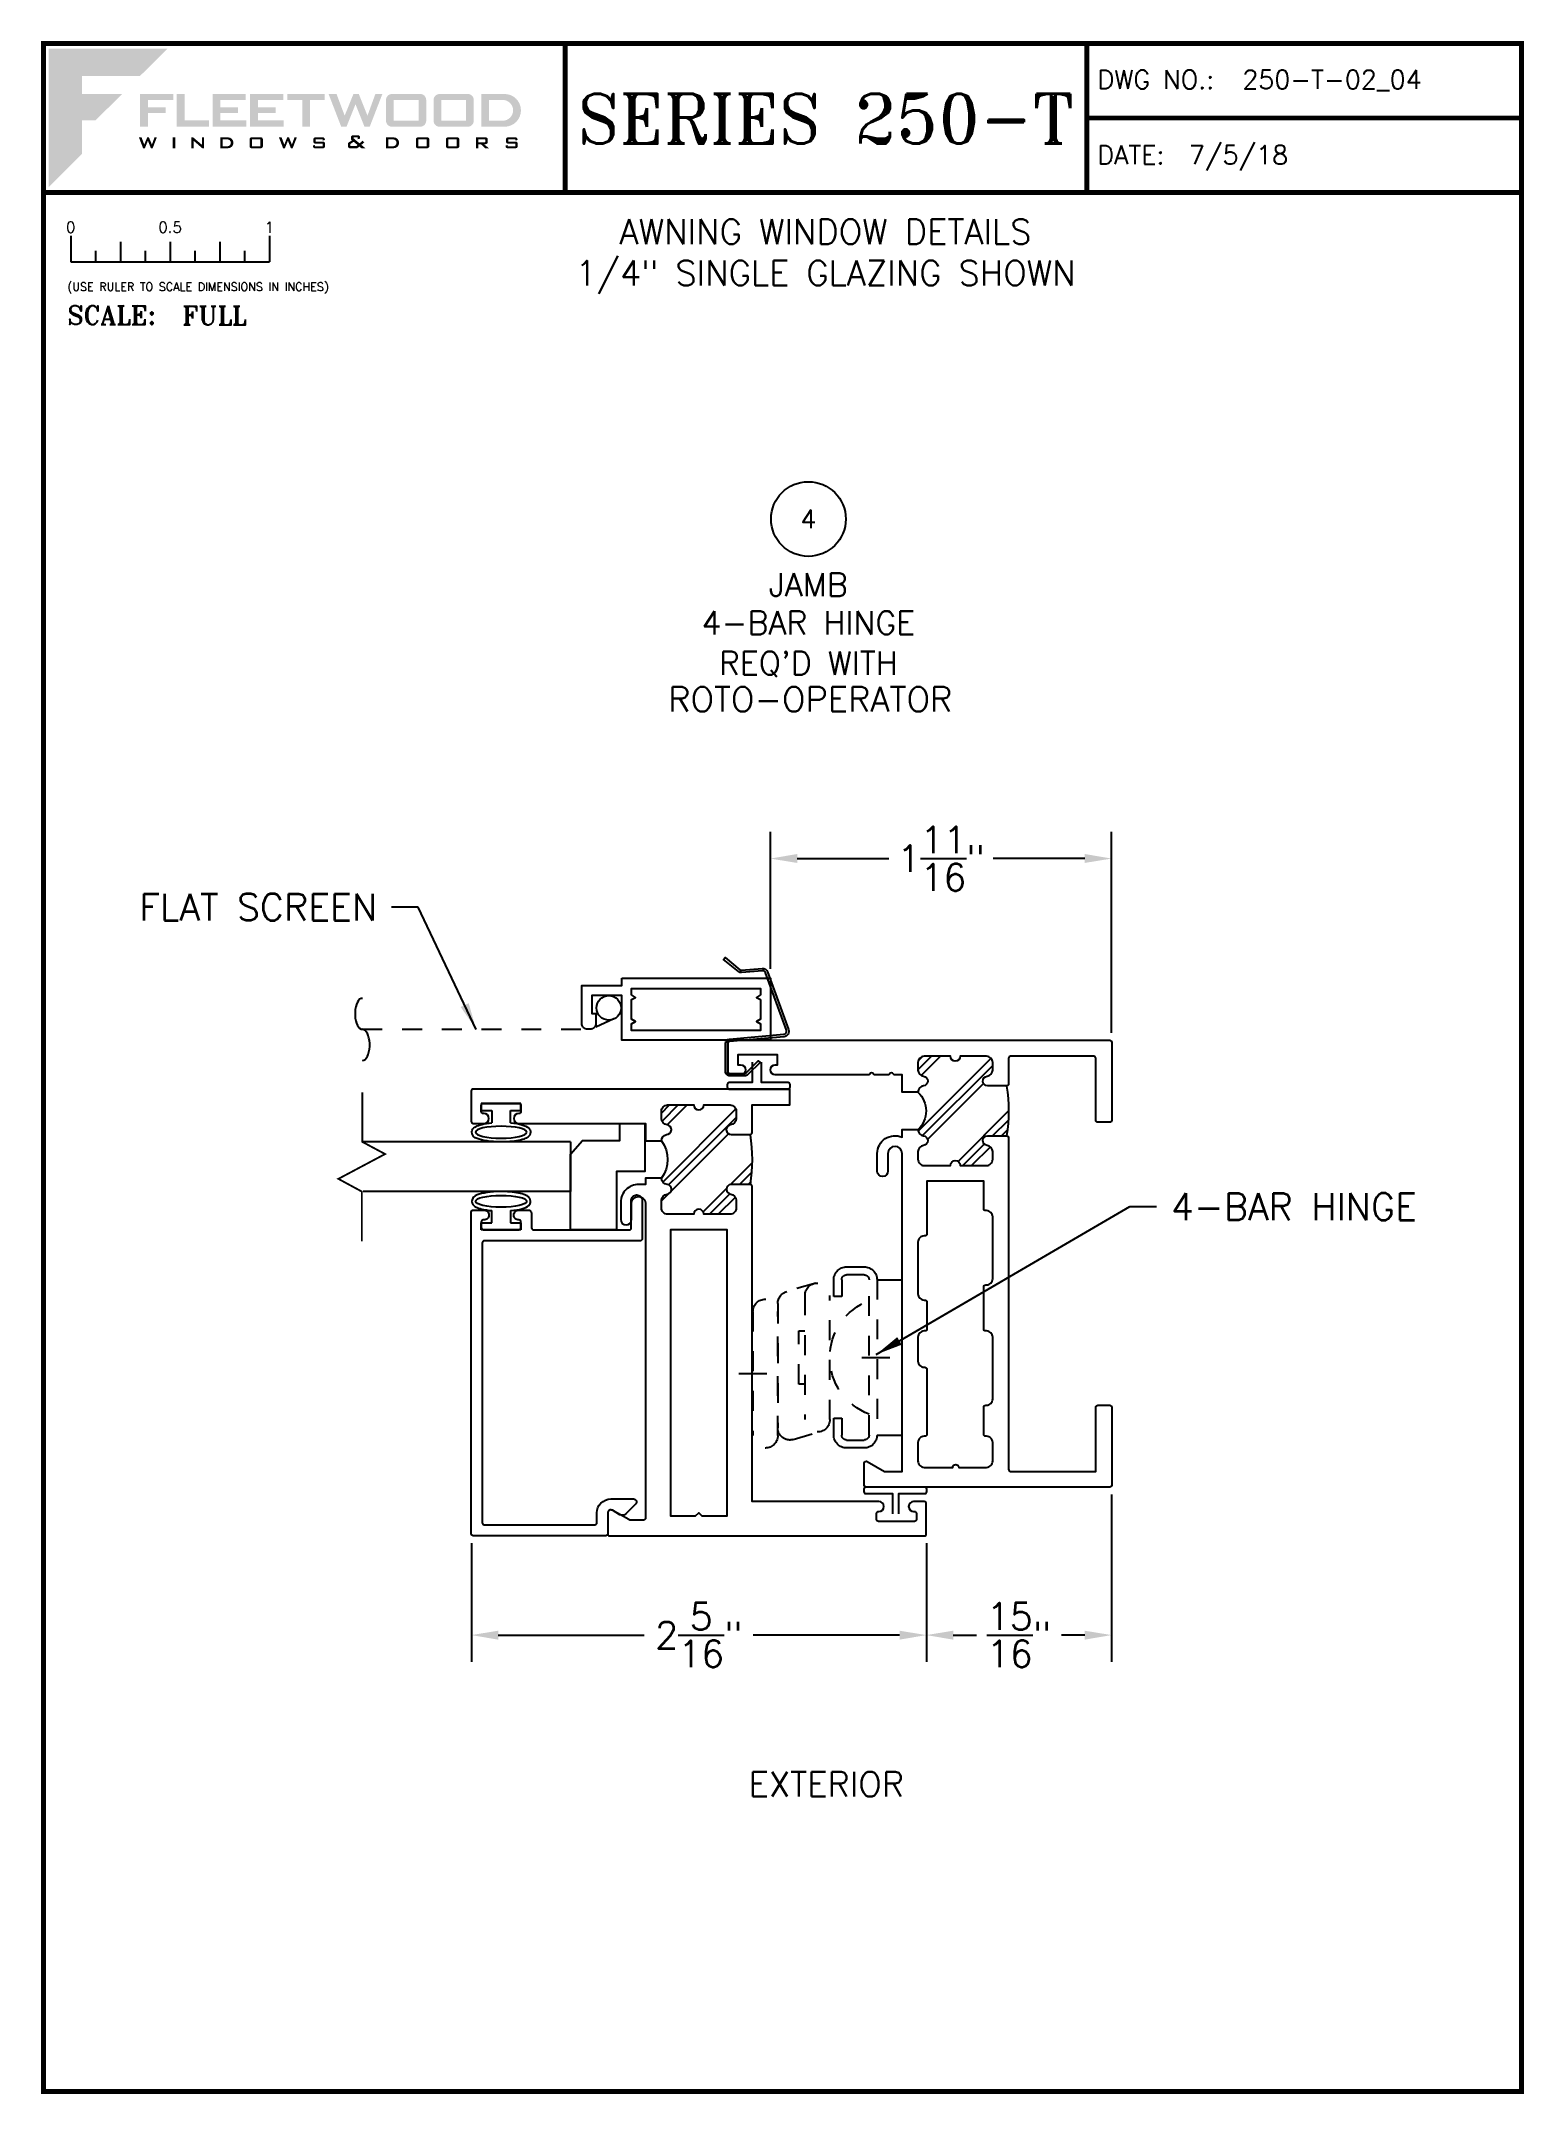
# Paper-space layout 'DETAIL 4' of a CAD drawing. Extents: x 0.3 to 7.8, y 0.1 to 10.4.
# The model-space entities are those that its viewports show. They can reach past a viewport. Long polylines and large blocks are cut down to what shows.
import ezdxf
from ezdxf.enums import TextEntityAlignment as Align

# ---------------------------------------------------------------- set-up
doc = ezdxf.new("R2010")
doc.units = 0
doc.header["$LTSCALE"] = 0.25
doc.header["$MEASUREMENT"] = 0
doc.linetypes.add('HIDDEN', pattern=[0.375, 0.25, -0.125])
doc.layers.get('0').update_dxf_attribs({"linetype": 'CONTINUOUS'})
doc.layers.get('DEFPOINTS').update_dxf_attribs({"linetype": 'CONTINUOUS'})
for name, color, linetype in [('DIM', 7, 'CONTINUOUS'), ('FRAME', 1, 'CONTINUOUS'), ('GLASS', 7, 'CONTINUOUS'), ('MISC', 7, 'CONTINUOUS'), ('SCREEN', 92, 'CONTINUOUS'), ('SCREEN_CLIP', 7, 'CONTINUOUS'), ('VENT', 5, 'CONTINUOUS'), ('YK_GLASS_STOP', 5, 'CONTINUOUS')]:
    doc.layers.add(name, color=color, linetype=linetype)
doc.layers.add('VP', color=40, linetype='CONTINUOUS', plot=False)
doc.layers.get('VP').off()
doc.styles.add('ROMANS', font='romans')
doc.styles.add('ROMANT', font='romant')
doc.styles.add('SIMPLEX-094', font='simplex.shx', dxfattribs={"height": 0.094})
doc.styles.get("Standard").update_dxf_attribs({"font": 'simplex.shx'})
doc.dimstyles.new('FULL SCALE', dxfattribs={"dimscale": 0.75, "dimtxt": 0.18, "dimasz": 0.18, "dimexe": 0.18, "dimexo": 0.0625, "dimgap": 0.096, "dimtad": 0, "dimtih": 1, "dimtoh": 1, "dimdec": 4, "dimzin": 0, "dimdsep": 46, "dimlunit": 4, "dimtxsty": 'Standard', "dimcen": 0.09, "dimadec": 0, "dimazin": 0, "dimtfac": 1, "dimtdec": 4, "dimtofl": 0, "dimtmove": 0, "dimatfit": 3, "dimfxl": 0, "dimtolj": 1, "dimtzin": 0, "dimarcsym": 0})

# ---------------------------------------------------------------- blocks, each defined once
blk = doc.blocks.new('sectball')
blk.add_circle((0, 0), 0.125)
blk.add_attdef('NO', text='', height=0.062).set_placement((0, 0), align=Align.MIDDLE_CENTER)
for tag, p in [('LINE1', (0, -0.2588)), ('LINE2', (0, -0.3864)), ('LINE3', (0, -0.5214))]:
    blk.add_attdef(tag, text='', height=0.078).set_placement(p, align=Align.CENTER)
blk = doc.blocks.new('*D110')
at = {"layer": 'DEFPOINTS', "color": 0}
for p in [(5.688, 3.178), (4.756, 2.933), (4.756, 2.423)]:
    blk.add_point(p, dxfattribs=at)
at = {"layer": 'GLASS', "color": 0, "lineweight": -2}
for p, q in [((5.688, 3.131), (5.688, 2.288)), ((4.756, 2.886), (4.756, 2.288)), ((4.891, 2.423), (5.009, 2.423)), ((5.553, 2.423), (5.436, 2.423))]:
    blk.add_line(p, q, dxfattribs=at)
at = {"layer": 'GLASS', "color": 0}
for points in [[(4.891, 2.445), (4.891, 2.4), (4.756, 2.423)], [(5.553, 2.445), (5.553, 2.4), (5.688, 2.423)]]:
    blk.add_solid(points, dxfattribs=at)
at = {"layer": 'GLASS', "color": 0, "insert": (5.222, 2.423), "char_height": 0.135, "attachment_point": 5}
blk.add_mtext('\\A1;{\\H1.000000x;\\S15/16;}"', dxfattribs=at)
blk = doc.blocks.new('*D111')
at = {"layer": 'DEFPOINTS', "color": 0}
for p in [(2.466, 2.933), (4.756, 2.933), (4.756, 2.423)]:
    blk.add_point(p, dxfattribs=at)
at = {"layer": 'GLASS', "color": 0, "lineweight": -2}
for p, q in [((2.466, 2.886), (2.466, 2.288)), ((4.756, 2.886), (4.756, 2.288)), ((2.601, 2.423), (3.336, 2.423)), ((4.621, 2.423), (3.885, 2.423))]:
    blk.add_line(p, q, dxfattribs=at)
at = {"layer": 'GLASS', "color": 0}
for points in [[(2.601, 2.445), (2.601, 2.4), (2.466, 2.423)], [(4.621, 2.445), (4.621, 2.4), (4.756, 2.423)]]:
    blk.add_solid(points, dxfattribs=at)
at = {"layer": 'GLASS', "color": 0, "insert": (3.611, 2.423), "char_height": 0.135, "attachment_point": 5}
blk.add_mtext('\\A1;2{\\H1.000000x;\\S5/16;}"', dxfattribs=at)
blk = doc.blocks.new('*D112')
at = {"layer": 'DEFPOINTS', "color": 0}
for p in [(3.971, 6.333), (3.971, 5.73), (5.688, 5.408)]:
    blk.add_point(p, dxfattribs=at)
at = {"layer": 'GLASS', "color": 0, "lineweight": -2}
for p, q in [((3.971, 5.777), (3.971, 6.468)), ((5.688, 5.455), (5.688, 6.468)), ((4.106, 6.333), (4.568, 6.333)), ((5.553, 6.333), (5.092, 6.333))]:
    blk.add_line(p, q, dxfattribs=at)
at = {"layer": 'GLASS', "color": 0}
for points in [[(4.106, 6.356), (4.106, 6.311), (3.971, 6.333)], [(5.553, 6.356), (5.553, 6.311), (5.688, 6.333)]]:
    blk.add_solid(points, dxfattribs=at)
at = {"layer": 'GLASS', "color": 0, "insert": (4.83, 6.333), "char_height": 0.135, "attachment_point": 5}
blk.add_mtext('\\A1;1{\\H1.000000x;\\S11/16;}"', dxfattribs=at)
blk = doc.blocks.new('Fleetwood_Logo_6-10-15')
h = blk.add_hatch(color=154)
h.dxf.hatch_style = 1
h.paths.add_polyline_path([(0.2526, -0.0017), (0.0019, -0.0017), (0.0019, -0.2942), (0.0725, -0.2236), (0.0725, -0.1535), (0.1007, -0.1535), (0.1567, -0.0976), (0.0725, -0.0976), (0.0725, -0.0596), (0.1946, -0.0596)])
h = blk.add_hatch(color=251)
h.dxf.hatch_style = 1
h.paths.add_polyline_path([(0.2487, -0.1256), (0.2112, -0.1256), (0.2112, -0.1102), (0.2647, -0.1102), (0.2647, -0.0976), (0.1946, -0.0976), (0.1946, -0.1667), (0.2112, -0.1667), (0.2112, -0.1377), (0.2487, -0.1377)])
h = blk.add_hatch(color=251)
h.dxf.hatch_style = 1
h.paths.add_polyline_path([(0.2886, -0.0976), (0.272, -0.0976), (0.272, -0.1667), (0.3401, -0.1667), (0.3401, -0.1535), (0.2886, -0.1535)])
h = blk.add_hatch(color=251)
h.dxf.hatch_style = 1
h.paths.add_polyline_path([(0.4175, -0.0976), (0.3474, -0.0976), (0.3474, -0.1667), (0.4185, -0.1667), (0.4185, -0.1534), (0.364, -0.1534), (0.364, -0.1377), (0.4015, -0.1377), (0.4015, -0.1256), (0.364, -0.1256), (0.364, -0.1102), (0.4175, -0.1102)])
h = blk.add_hatch(color=251)
h.dxf.hatch_style = 1
h.paths.add_polyline_path([(0.4965, -0.0976), (0.4264, -0.0976), (0.4264, -0.1667), (0.4975, -0.1667), (0.4975, -0.1534), (0.443, -0.1534), (0.443, -0.1377), (0.4804, -0.1377), (0.4804, -0.1256), (0.443, -0.1256), (0.443, -0.1102), (0.4965, -0.1102)])
h = blk.add_hatch(color=251)
h.dxf.hatch_style = 1
h.paths.add_polyline_path([(0.5842, -0.0976), (0.5054, -0.0976), (0.5054, -0.1102), (0.5365, -0.1102), (0.5365, -0.1667), (0.5531, -0.1667), (0.5531, -0.1102), (0.5842, -0.1102)])
h = blk.add_hatch(color=251)
h.dxf.hatch_style = 1
h.paths.add_polyline_path([(0.6089, -0.0976), (0.5921, -0.0976), (0.6188, -0.1667), (0.63, -0.1667), (0.6489, -0.1192), (0.6679, -0.1667), (0.6789, -0.1667), (0.7056, -0.0976), (0.6908, -0.0976), (0.6742, -0.1433), (0.6558, -0.0976), (0.6446, -0.0976), (0.6261, -0.1433)])
h = blk.add_hatch(color=251)
h.dxf.hatch_style = 1
h.paths.add_polyline_path([(0.7853, -0.0976), (0.726, -0.0976, 0.414214), (0.7133, -0.1102), (0.7133, -0.154, 0.414214), (0.726, -0.1667), (0.7853, -0.1667, 0.414214), (0.798, -0.154), (0.798, -0.1102, 0.414214)])
h.paths.add_polyline_path([(0.7819, -0.1102), (0.7819, -0.154), (0.7294, -0.154), (0.7294, -0.1102)], flags=16)
h = blk.add_hatch(color=251)
h.dxf.hatch_style = 1
h.paths.add_polyline_path([(0.8856, -0.0976), (0.8262, -0.0976, 0.414214), (0.8136, -0.1102), (0.8136, -0.154, 0.414214), (0.8262, -0.1667), (0.8856, -0.1667, 0.414214), (0.8982, -0.154), (0.8982, -0.1102, 0.414214)])
h.paths.add_polyline_path([(0.8822, -0.1102), (0.8822, -0.154), (0.8296, -0.154), (0.8296, -0.1102)], flags=16)
h = blk.add_hatch(color=251)
h.dxf.hatch_style = 1
h.paths.add_polyline_path([(0.9632, -0.0976), (0.914, -0.0976), (0.914, -0.1667), (0.9632, -0.1667, 1)])
h.paths.add_polyline_path([(0.9301, -0.1102), (0.9593, -0.1102, -1), (0.9593, -0.154), (0.9301, -0.154)], flags=16)
h = blk.add_hatch(color=7)
h.dxf.hatch_style = 1
h.paths.add_polyline_path([(0.2301, -0.1891), (0.2251, -0.1891), (0.2196, -0.2043), (0.2134, -0.1891), (0.2097, -0.1891), (0.2035, -0.2043), (0.1978, -0.1891), (0.1922, -0.1891), (0.2011, -0.2121), (0.2048, -0.2121), (0.2112, -0.1963), (0.2175, -0.2121), (0.2212, -0.2121)])
h = blk.add_hatch(color=7)
h.dxf.hatch_style = 1
h.paths.add_polyline_path([(0.2691, -0.1891), (0.2637, -0.1891), (0.2637, -0.2118), (0.2637, -0.2121), (0.2691, -0.2121)])
h = blk.add_hatch(color=7)
h.dxf.hatch_style = 1
h.paths.add_polyline_path([(0.3077, -0.1964), (0.3259, -0.2121), (0.3298, -0.2121), (0.3298, -0.1891), (0.325, -0.1891), (0.325, -0.2047), (0.3067, -0.1891), (0.3029, -0.1891), (0.3029, -0.2121), (0.3077, -0.2121)])
h = blk.add_hatch(color=7)
h.dxf.hatch_style = 1
h.paths.add_polyline_path([(0.3801, -0.1891), (0.3637, -0.1891), (0.3637, -0.2121), (0.3801, -0.2121, 1)])
h.paths.add_polyline_path([(0.3691, -0.2079), (0.3691, -0.1933), (0.3788, -0.1933, -1), (0.3788, -0.2079)], flags=16)
h = blk.add_hatch(color=7)
h.dxf.hatch_style = 1
h.paths.add_polyline_path([(0.4537, -0.2079), (0.4537, -0.1933, 0.414214), (0.4495, -0.1891), (0.4297, -0.1891, 0.414214), (0.4255, -0.1933), (0.4255, -0.2079, 0.414214), (0.4297, -0.2121), (0.4495, -0.2121, 0.414214)])
h.paths.add_polyline_path([(0.4308, -0.2079), (0.4308, -0.1933), (0.4484, -0.1933), (0.4484, -0.2079)], flags=16)
h = blk.add_hatch(color=7)
h.dxf.hatch_style = 1
h.paths.add_polyline_path([(0.5253, -0.1891), (0.5203, -0.1891), (0.5148, -0.2043), (0.5087, -0.1891), (0.5049, -0.1891), (0.4988, -0.2043), (0.493, -0.1891), (0.4874, -0.1891), (0.4963, -0.2121), (0.5001, -0.2121), (0.5064, -0.1963), (0.5127, -0.2121), (0.5164, -0.2121)])
h = blk.add_hatch(color=7)
h.dxf.hatch_style = 1
h.paths.add_polyline_path([(0.5801, -0.1891), (0.5643, -0.1891, 0.414214), (0.56, -0.1933), (0.56, -0.1981, 0.414214), (0.5643, -0.2024), (0.58, -0.2024), (0.58, -0.2078), (0.5637, -0.2078), (0.5637, -0.2052), (0.5591, -0.2062), (0.5591, -0.2078, 0.414214), (0.5634, -0.2121), (0.5805, -0.2121, 0.414214), (0.5848, -0.2078), (0.5848, -0.2024, 0.414214), (0.5805, -0.1982), (0.5648, -0.1982), (0.5648, -0.193), (0.5798, -0.193), (0.5798, -0.1958), (0.5843, -0.1948), (0.5843, -0.1933, 0.414214)])
h = blk.add_hatch(color=7)
h.dxf.hatch_style = 1
h.paths.add_polyline_path([(0.645, -0.1913, -0.222262), (0.6447, -0.1906), (0.6447, -0.1892), (0.6535, -0.1892), (0.6535, -0.193), (0.6587, -0.1918), (0.6587, -0.189, 0.414214), (0.6544, -0.1847), (0.6437, -0.1847, 0.414214), (0.6394, -0.189), (0.6394, -0.1922, 0.222262), (0.6407, -0.1948), (0.6415, -0.1955), (0.6345, -0.1998, 0.260684), (0.6329, -0.2027), (0.6329, -0.2078, 0.414214), (0.6372, -0.2121), (0.6514, -0.2121, 0.17577), (0.6536, -0.2113), (0.657, -0.2085), (0.6614, -0.2121), (0.6699, -0.2121), (0.6613, -0.2049), (0.6676, -0.1997), (0.6637, -0.1964), (0.6574, -0.2017)])
h.paths.add_polyline_path([(0.6532, -0.2052), (0.6509, -0.2072, -0.17577), (0.6502, -0.2074), (0.6382, -0.2074), (0.6382, -0.2033, -0.260684), (0.6387, -0.2025), (0.6451, -0.1985)], flags=16)
h = blk.add_hatch(color=7)
h.dxf.hatch_style = 1
h.paths.add_polyline_path([(0.7294, -0.1891), (0.713, -0.1891), (0.713, -0.2121), (0.7294, -0.2121, 1)])
h.paths.add_polyline_path([(0.7184, -0.2079), (0.7184, -0.1933), (0.7281, -0.1933, -1), (0.7281, -0.2079)], flags=16)
h = blk.add_hatch(color=7)
h.dxf.hatch_style = 1
h.paths.add_polyline_path([(0.8045, -0.2079), (0.8045, -0.1933, 0.414214), (0.8003, -0.1891), (0.7805, -0.1891, 0.414214), (0.7763, -0.1933), (0.7763, -0.2079, 0.414214), (0.7805, -0.2121), (0.8003, -0.2121, 0.414214)])
h.paths.add_polyline_path([(0.7816, -0.2079), (0.7816, -0.1933), (0.7992, -0.1933), (0.7992, -0.2079)], flags=16)
h = blk.add_hatch(color=7)
h.dxf.hatch_style = 1
h.paths.add_polyline_path([(0.8678, -0.2079), (0.8678, -0.1933, 0.414214), (0.8636, -0.1891), (0.8438, -0.1891, 0.414214), (0.8396, -0.1933), (0.8396, -0.2079, 0.414214), (0.8438, -0.2121), (0.8636, -0.2121, 0.414214)])
h.paths.add_polyline_path([(0.8449, -0.2079), (0.8449, -0.1933), (0.8624, -0.1933), (0.8624, -0.2079)], flags=16)
h = blk.add_hatch(color=7)
h.dxf.hatch_style = 1
h.paths.add_polyline_path([(0.9277, -0.1993), (0.9277, -0.1933, 0.414214), (0.9235, -0.1891), (0.9028, -0.1891), (0.9028, -0.2121), (0.9082, -0.2121), (0.9082, -0.2035), (0.9131, -0.2035), (0.9224, -0.2121), (0.9303, -0.2121), (0.9197, -0.2035), (0.9235, -0.2035, 0.414214)])
h.paths.add_polyline_path([(0.9082, -0.1993), (0.9082, -0.1933), (0.9214, -0.1933, -0.414214), (0.9224, -0.1943), (0.9224, -0.1983, -0.414214), (0.9214, -0.1993)], flags=16)
h = blk.add_hatch(color=7)
h.dxf.hatch_style = 1
h.paths.add_polyline_path([(0.9867, -0.1982), (0.971, -0.1982), (0.971, -0.193), (0.9859, -0.193), (0.9859, -0.1958), (0.9905, -0.1948), (0.9905, -0.1933, 0.414214), (0.9863, -0.1891), (0.9705, -0.1891, 0.414214), (0.9662, -0.1933), (0.9662, -0.1981, 0.414214), (0.9705, -0.2024), (0.9862, -0.2024), (0.9862, -0.2078), (0.9699, -0.2078), (0.9699, -0.2052), (0.9653, -0.2062), (0.9653, -0.2078, 0.414214), (0.9696, -0.2121), (0.9867, -0.2121, 0.414214), (0.991, -0.2078), (0.991, -0.2024, 0.414214)])
blk = doc.blocks.new('A-SIZE_P')
at = {"const_width": 0.025}
blk.add_lwpolyline([(0.313, 0.125), (7.751, 0.125), (7.751, 10.437), (0.313, 10.437)], close=True, dxfattribs=at)
for points in [[(2.938, 10.437), (2.938, 9.687)], [(5.563, 10.437), (5.563, 9.687)], [(5.563, 10.062), (7.751, 10.062)], [(0.313, 9.687), (7.751, 9.687)]]:
    blk.add_lwpolyline(points, dxfattribs=at)
at = {"xscale": 2.387023416083395, "yscale": 2.387023416083395, "zscale": 2.387023416083395}
blk.add_blockref('Fleetwood_Logo_6-10-15', (0.334, 10.416), dxfattribs=at)
for s, style, p in [('DWG NO.:', 'SIMPLEX-094', (5.617, 10.209)), ('DATE:', 'SIMPLEX-094', (5.616, 9.829)), ('SCALE:', 'ROMANT', (0.433, 9.022))]:
    blk.add_text(s, height=0.094, dxfattribs=dict(style=style)).set_placement(p)
for tag, p, style in [('DWG_NO', (6.346, 10.209), 'SIMPLEX-094'), ('DATE', (6.077, 9.829), 'SIMPLEX-094'), ('SCALE', (1.011, 9.02), 'ROMANT')]:
    blk.add_attdef(tag, p, '', height=0.094, dxfattribs=dict(style=style))
for tag, height, style, width, p, p2 in [('DWG_NO_F', 0.094, 'SIMPLEX-094', 1.745692, (6.347, 10.209), (7.683, 10.209)), ('PRODUCT', 0.25, 'ROMANT', 1.390728, (3.001, 9.934), (5.5, 9.934))]:
    blk.add_attdef(tag, text='', height=height, dxfattribs=dict(style=style, width=width)).set_placement(p, p2, align=Align.FIT)
blk = doc.blocks.new('Full')
for p, q in [((0.137, -0.219), (0.137, -0.35)), ((0.262, -0.294), (0.262, -0.35)), ((0.387, -0.249), (0.387, -0.35)), ((0.512, -0.294), (0.512, -0.35)), ((0.637, -0.249), (0.637, -0.35)), ((0.762, -0.294), (0.762, -0.35)), ((0.887, -0.249), (0.887, -0.35)), ((1.012, -0.294), (1.012, -0.35)), ((1.137, -0.219), (1.137, -0.35)), ((0.137, -0.35), (1.137, -0.35))]:
    blk.add_line(p, q)
for s, p in [('0', (0.137, -0.219)), ('0.5', (0.637, -0.219)), ('1', (1.137, -0.219))]:
    blk.add_text(s, height=0.055).set_placement(p, align=Align.BOTTOM_CENTER)
at = {"style": 'ROMANS'}
blk.add_text('(USE RULER TO SCALE DIMENSIONS IN INCHES)', height=0.04115, dxfattribs=at).set_placement((0.12, -0.495))
blk = doc.blocks.new('05P19-BLOCK-OG')
h = blk.add_hatch()
h.set_pattern_fill('PLAST', angle=45, style=0)
h.paths.add_polyline_path([(0.006, 1.12, -1), (0.006, 1.17), (0.006, 1.302, 0.414214), (-0.025, 1.333), (-0.063, 1.333, 0.38311), (-0.094, 1.305, -0.947716), (-0.143, 1.308), (-0.143, 1.403, 0.081165), (-0.394, 1.403), (-0.394, 1.308, -0.947716), (-0.443, 1.305, 0.38311), (-0.474, 1.333), (-0.512, 1.333, 0.414214), (-0.544, 1.302), (-0.544, 1.17, -1), (-0.544, 1.12), (-0.544, 0.988, 0.414214), (-0.512, 0.957), (-0.474, 0.957, 0.38311), (-0.443, 0.985, -0.898027), (-0.394, 0.985, 0.009247), (-0.394, 0.984, 0.372543), (-0.363, 0.957, -0.436275), (-0.174, 0.957, 0.38311), (-0.143, 0.985, -0.898027), (-0.094, 0.985, 0.38311), (-0.063, 0.957), (-0.025, 0.957, 0.414214), (0.006, 0.988)])
for points in [[(-0.394, 0.984, -0.009247), (-0.394, 0.985, 0.898027), (-0.443, 0.985, -0.38311), (-0.474, 0.957), (-0.512, 0.957, -0.414214), (-0.544, 0.988), (-0.544, 1.12, 1), (-0.544, 1.17), (-0.544, 1.302, -0.414214), (-0.512, 1.333), (-0.474, 1.333, -0.38311), (-0.443, 1.305, 0.947716), (-0.394, 1.308), (-0.394, 1.403, 0.414214), (-0.404, 1.413), (-2.073, 1.413, -0.414214), (-2.084, 1.423), (-2.084, 1.852), (-1.761, 1.852, 0.414214), (-1.751, 1.862), (-1.751, 1.922, 0.414214), (-1.761, 1.932), (-2.154, 1.932, 0.414214), (-2.163, 1.922), (-2.163, 0.697, 0.414214), (-2.154, 0.687), (-2.042, 0.687, 0.57735), (-2.034, 0.702), (-2.084, 0.788), (-2.084, 0.877), (-0.483, 0.877, -1), (-0.483, 0.806), (-0.572, 0.806, 1), (-0.572, 0.752), (-0.483, 0.752, 0.536675), (-0.401, 0.877), (-0.363, 0.877), (-0.363, 0.957, -0.38311), (-0.394, 0.985)], [(-0.143, 0.984, 0.009247), (-0.143, 0.985, -0.38311), (-0.174, 0.957), (-0.174, 0.877), (-0.087, 0.877), (-0.087, 0.838, 0.317837), (-0.083, 0.833, -0.707107), (-0.083, 0.814, 0.317837), (-0.087, 0.81), (-0.087, 0.738, 0.317837), (-0.083, 0.733, -0.707107), (-0.083, 0.714, 0.317837), (-0.087, 0.71), (-0.087, 0.239, 1), (-0.037, 0.239), (-0.037, 0.25), (0.014, 0.25), (0.014, 0.05), (-0.037, 0.05), (-0.037, 0.064, 1), (-0.087, 0.064), (-0.087, 0.01, 0.414214), (-0.076, 0), (0.076, 0, 0.414214), (0.087, 0.01), (0.087, 1.922, 0.414214), (0.076, 1.932), (-0.316, 1.932, 0.414214), (-0.326, 1.922), (-0.326, 1.862, 0.414214), (-0.316, 1.852), (-0.003, 1.852, -0.414214), (0.006, 1.842), (0.006, 1.423, -0.414214), (-0.003, 1.413), (-0.134, 1.413, 0.414214), (-0.143, 1.403), (-0.143, 1.308, 0.947716), (-0.094, 1.305, -0.38311), (-0.063, 1.333), (-0.025, 1.333, -0.414214), (0.006, 1.302), (0.006, 1.17, 1), (0.006, 1.12), (0.006, 0.988, -0.414214), (-0.025, 0.957), (-0.063, 0.957, -0.38311), (-0.094, 0.985, 0.898027), (-0.143, 0.985)]]:
    blk.add_lwpolyline(points, format="xyb")
blk.add_lwpolyline([(-1.377, 0.988, -0.414214), (-1.408, 0.957), (-1.529, 0.957, -0.414214), (-1.56, 0.988), (-1.56, 0.992, 0.414214), (-1.569, 1.002), (-1.897, 1.002, 0.414214), (-1.907, 0.992), (-1.907, 0.988, -0.414214), (-1.938, 0.957), (-2.032, 0.957, -0.414214), (-2.064, 0.988), (-2.064, 1.132, 1), (-2.064, 1.162), (-2.064, 1.302, -0.414214), (-2.032, 1.333), (-1.938, 1.333, -0.414214), (-1.907, 1.302), (-1.907, 1.302), (-1.907, 1.298, 0.414214), (-1.897, 1.288), (-1.761, 1.288, 0.414214), (-1.751, 1.298), (-1.751, 1.302), (-1.751, 1.302, -0.414214), (-1.72, 1.333), (-1.408, 1.333, -0.414214), (-1.377, 1.302), (-1.377, 1.302), (-1.377, 1.298, 0.414214), (-1.367, 1.288), (-1.155, 1.288, 0.414214), (-1.145, 1.298), (-1.145, 1.302), (-1.145, 1.302, -0.414214), (-1.114, 1.333), (-0.802, 1.333, -0.414214), (-0.771, 1.302), (-0.771, 1.302), (-0.771, 1.298, 0.414214), (-0.761, 1.288), (-0.623, 1.288), (-0.623, 1.002), (-0.889, 1.002, 0.414214), (-0.898, 0.992), (-0.898, 0.988, -0.414214), (-0.93, 0.957), (-1.19, 0.957, -0.414214), (-1.221, 0.988), (-1.221, 0.992, 0.414214), (-1.23, 1.002), (-1.367, 1.002, 0.414214), (-1.377, 0.992)], format="xyb", close=True)
at = {"color": 7}
for centre, radius, start, end in [((-0.269, 0.638), 0.775, 80.7195, 99.2805), ((-0.269, 0.869), 0.129, 42.8591, 137.1409)]:
    blk.add_arc(centre, radius, start, end, dxfattribs=at)
blk = doc.blocks.new('05P11-Z-BAR')
h = blk.add_hatch()
h.set_pattern_fill('PLAST', angle=45, style=0)
h.set_pattern_definition([(45, (-0.3846, -1e-07), (-0.176777, 0.176777), []), (45, (-0.4067, 0.0221), (-0.176777, 0.176777), []), (45, (-0.4288, 0.0442), (-0.176777, 0.176777), [])])
h.paths.add_polyline_path([(0.006, 1.12, -0.414214), (-0.018, 1.145, -0.414214), (0.006, 1.17), (0.006, 1.302, 0.414214), (-0.025, 1.333), (-0.063, 1.333, 0.38311), (-0.094, 1.305, -0.947716), (-0.143, 1.308), (-0.143, 1.403, 0.087329), (-0.394, 1.403), (-0.394, 1.308, -1), (-0.443, 1.308, 0.352985), (-0.473, 1.333), (-0.512, 1.333, 0.414214), (-0.544, 1.302), (-0.544, 1.17, -0.414214), (-0.518, 1.145, -0.414214), (-0.544, 1.12), (-0.544, 0.988, 0.414214), (-0.512, 0.957), (-0.474, 0.957, 0.38311), (-0.443, 0.985, -0.898027), (-0.394, 0.985, 0.38311), (-0.363, 0.957, -0.325577), (-0.174, 0.957, 0.363634), (-0.143, 0.982, -0.947716), (-0.094, 0.985, 0.38311), (-0.063, 0.957), (-0.025, 0.957, 0.414214), (0.006, 0.988)])
blk.add_line((-0.087, 0.877), (-0.087, 0.877))
for points in [[(-2.164, 2.28, -0.414214), (-2.154, 2.29), (-2.001, 2.29, -0.414214), (-1.991, 2.28), (-1.991, 2.226, -1), (-2.041, 2.226), (-2.041, 2.23, 0.414214), (-2.051, 2.24), (-2.081, 2.24, 0.414214), (-2.091, 2.23), (-2.091, 2.05, 0.414214), (-2.081, 2.04), (-2.051, 2.04, 0.414214), (-2.041, 2.05), (-2.041, 2.051, -1), (-1.991, 2.051), (-1.991, 1.413), (-0.403, 1.413, -0.414214), (-0.394, 1.403), (-0.394, 1.306, -0.888834), (-0.443, 1.306, 0.377258), (-0.474, 1.333), (-0.512, 1.333, 0.414214), (-0.544, 1.302), (-0.544, 1.17, -1), (-0.544, 1.12), (-0.544, 0.988, 0.414214), (-0.512, 0.957), (-0.474, 0.957, 0.383109), (-0.443, 0.985, -0.898027), (-0.394, 0.985, 0.38311), (-0.363, 0.957), (-0.363, 0.877), (-0.394, 0.877), (-0.394, 0.842, -0.414214), (-0.483, 0.752), (-0.571, 0.752, -1), (-0.571, 0.806), (-0.486, 0.806, 0.859155), (-0.486, 0.877), (-2.074, 0.877, 0.414214), (-2.084, 0.867), (-2.084, 0.797, 0.131652), (-2.082, 0.792), (-2.035, 0.709, -0.577353), (-2.048, 0.687), (-2.154, 0.687, -0.414214), (-2.164, 0.697), (-2.164, 2.28)], [(-0.025, 0.957, 0.414214), (0.006, 0.988), (0.006, 1.12, -1), (0.006, 1.17), (0.006, 1.302, 0.414214), (-0.025, 1.333), (-0.063, 1.333, 0.38311), (-0.094, 1.305, -0.947716), (-0.143, 1.308), (-0.143, 1.403, -0.414214), (-0.133, 1.413), (0.006, 1.413), (0.006, 1.603), (0.086, 1.603), (0.086, 0.01, -0.414214), (0.077, 0), (-0.077, 0, -0.414214), (-0.087, 0.01), (-0.087, 0.064, -1), (-0.037, 0.064), (-0.037, 0.06, 0.414214), (-0.027, 0.05), (0.003, 0.05, 0.414214), (0.014, 0.06), (0.014, 0.24, 0.414214), (0.003, 0.25), (-0.027, 0.25, 0.414214), (-0.037, 0.24), (-0.037, 0.239, -1), (-0.087, 0.239), (-0.087, 0.877), (-0.174, 0.877), (-0.174, 0.957, 0.363634), (-0.143, 0.982, -0.947716), (-0.094, 0.985, 0.38311), (-0.063, 0.957), (-0.025, 0.957)]]:
    blk.add_lwpolyline(points, format="xyb")
blk.add_lwpolyline([(-2.063, 1.16), (-2.063, 1.288), (-0.623, 1.288), (-0.623, 1.002), (-2.063, 1.002), (-2.063, 1.129), (-2.048, 1.145)], close=True)
at = {"color": 7}
for centre, radius, start, end in [((-0.269, 0.638), 0.775, 80.7195, 99.2805), ((-0.269, 0.828), 0.16, 53.9319, 126.0681)]:
    blk.add_arc(centre, radius, start, end, dxfattribs=at)
blk = doc.blocks.new('05P05-.25in_GLASS_STOP')
for p, q in [((-0.588, 0.25), (-0.623, 0.25)), ((-0.623, 0.25), (-0.623, 0.05)), ((-0.588, 0.198), (-0.588, 0.25)), ((-0.022, 0.198), (-0.022, 0.25)), ((-0.022, 0.25), (0.013, 0.25)), ((0.013, 0.25), (0.013, 0.05)), ((-0.526, 0.198), (-0.588, 0.198)), ((-0.084, 0.198), (-0.022, 0.198)), ((-0.623, 0.05), (-0.588, 0.05)), ((-0.588, 0.05), (-0.588, 0.103)), ((-0.588, 0.103), (-0.526, 0.103)), ((-0.022, 0.103), (-0.084, 0.103)), ((-0.022, 0.05), (-0.022, 0.103)), ((0.013, 0.05), (-0.022, 0.05))]:
    blk.add_line(p, q)
blk.add_lwpolyline([(-2.048, 0.632, 0.414214), (-1.978, 0.702), (-1.978, 0.817, 0.668179), (-2.003, 0.828), (-2.053, 0.778, 0.339454), (-2.057, 0.748), (-2.035, 0.71, -0.57735), (-2.048, 0.687), (-2.153, 0.687, 0.414214), (-2.163, 0.677), (-2.163, 0.01, 0.414214), (-2.153, 0), (-0.533, 0, 0.414214), (-0.523, 0.01), (-0.523, 0.064, 0.414214), (-0.548, 0.089), (-0.549, 0.089, 0.414214), (-0.573, 0.064), (-0.573, 0.06, -0.414214), (-0.583, 0.05), (-0.608, 0.05, -0.414214), (-0.623, 0.065), (-0.623, 0.235, -0.414214), (-0.608, 0.25), (-0.583, 0.25, -0.414214), (-0.573, 0.24), (-0.573, 0.239, 0.414214), (-0.549, 0.214), (-0.548, 0.214, 0.414214), (-0.523, 0.239), (-0.523, 0.288, 0.414214), (-0.538, 0.303), (-0.613, 0.303, -0.414214), (-0.623, 0.313), (-0.623, 0.795, -0.414214), (-0.613, 0.805), (-0.474, 0.805, 0.414214), (-0.447, 0.832), (-0.447, 0.833, 0.414214), (-0.474, 0.86), (-0.668, 0.86, 0.414214), (-0.678, 0.85), (-0.678, 0.065, -0.414214), (-0.688, 0.055), (-2.098, 0.055, -0.414214), (-2.108, 0.065), (-2.108, 0.622, -0.414214), (-2.098, 0.632)], format="xyb", close=True)
at = {"extrusion": (0, 0, -1)}
blk.add_ellipse((-0.479, 0.15), major_axis=(0, 0.129), ratio=0.232303, dxfattribs=at)
blk.add_ellipse((-0.131, 0.15), major_axis=(0, 0.129), ratio=0.232303)
for points in [[(-0.526, 0.198), (-0.524, 0.219), (-0.521, 0.239), (-0.512, 0.269), (-0.508, 0.28), (-0.495, 0.294), (-0.487, 0.298), (-0.479, 0.298), (-0.468, 0.298), (-0.46, 0.292), (-0.451, 0.279), (-0.447, 0.272), (-0.437, 0.244), (-0.433, 0.215), (-0.428, 0.136), (-0.432, 0.085), (-0.444, 0.034), (-0.448, 0.022), (-0.464, 0.005), (-0.478, 0), (-0.499, 0.008), (-0.504, 0.016), (-0.512, 0.032), (-0.515, 0.041), (-0.522, 0.067), (-0.524, 0.084), (-0.526, 0.103)], [(-0.084, 0.198), (-0.086, 0.219), (-0.089, 0.239), (-0.098, 0.269), (-0.102, 0.28), (-0.115, 0.294), (-0.123, 0.298), (-0.131, 0.298), (-0.142, 0.298), (-0.15, 0.292), (-0.159, 0.279), (-0.163, 0.272), (-0.173, 0.244), (-0.177, 0.215), (-0.182, 0.136), (-0.178, 0.085), (-0.166, 0.034), (-0.162, 0.022), (-0.146, 0.005), (-0.132, 0), (-0.111, 0.008), (-0.106, 0.016), (-0.098, 0.032), (-0.095, 0.041), (-0.088, 0.067), (-0.086, 0.084), (-0.084, 0.103)]]:
    blk.add_open_spline(points, degree=3, knots=[5.075676, 5.075676, 5.075676, 5.075676, 5.596595, 5.596595, 6.055763, 6.055763, 6.283185, 6.283185, 6.283185, 6.572914, 6.572914, 6.862642, 6.862642, 7.608886, 7.608886, 8.676451, 8.676451, 9.18434, 9.18434, 9.518242, 9.518242, 9.852144, 9.852144, 10.186046, 10.186046, 10.631436, 10.631436, 10.631436, 10.631436])
blk = doc.blocks.new('4-BAR_HINGE')
for p, q in [((0.248, -1.119), (0.123, -1.119)), ((0.248, -1.901), (0.123, -1.901))]:
    blk.add_line(p, q)
at = {"linetype": 'HIDDEN', "ltscale": 0.75}
for p, q in [((0.248, -1.119), (0.248, -1.901)), ((0.288, -1.901), (0.288, -1.119)), ((0.401, -1.054), (0.313, -1.054)), ((0.313, -1.094), (0.401, -1.094)), ((0.426, -1.119), (0.426, -1.204)), ((0.466, -1.204), (0.466, -1.119)), ((0.556, -1.136), (0.701, -1.178)), ((0.426, -1.204), (0.466, -1.204)), ((0.486, -1.823), (0.486, -1.198)), ((0.611, -1.198), (0.611, -1.823)), ((0.748, -1.239), (0.748, -1.864)), ((0.748, -1.904), (0.748, -1.279)), ((0.873, -1.279), (0.873, -1.904)), ((0.641, -1.377), (0.611, -1.377)), ((0.641, -1.644), (0.641, -1.377)), ((0.611, -1.644), (0.641, -1.644)), ((0.466, -1.816), (0.426, -1.816)), ((0.426, -1.816), (0.426, -1.901)), ((0.466, -1.901), (0.466, -1.816)), ((0.401, -1.926), (0.313, -1.926)), ((0.67, -1.924), (0.526, -1.881)), ((0.313, -1.966), (0.401, -1.966))]:
    blk.add_line(p, q, dxfattribs=at)
at = {"linetype": 'Continuous'}
for p, q in [((0.324, -1.51), (0.183, -1.51)), ((0.943, -1.591), (0.802, -1.591))]:
    blk.add_line(p, q, dxfattribs=at)
at = {"linetype": 'HIDDEN', "ltscale": 0.75}
for centre, radius, start, end in [((0.313, -1.119), 0.065, 90, 180), ((0.313, -1.119), 0.025, 90, 180), ((0.401, -1.119), 0.065, 360, 90), ((0.401, -1.119), 0.025, 0, 90), ((0.548, -1.198), 0.0625, 0, 180), ((0.181, -1.51), 0.305, 290.4553, 69.5447), ((0.686, -1.239), 0.062, 0, 75.7192), ((0.81, -1.279), 0.0625, 0, 180), ((0.548, -1.823), 0.0625, 180, 0), ((0.313, -1.901), 0.065, 180, 270), ((0.313, -1.901), 0.025, 180, 270), ((0.401, -1.901), 0.065, 270, 0), ((0.401, -1.901), 0.025, 270, 0), ((0.686, -1.864), 0.062, 255.5579, 0), ((0.81, -1.904), 0.0625, 180, 0)]:
    blk.add_arc(centre, radius, start, end, dxfattribs=at)
blk = doc.blocks.new('114-FLAT_SCREEN')
blk.add_line((0.142, 0.603), (0.142, 0.602))
at = {"linetype": 'HIDDEN'}
blk.add_line((0.194, 0.481), (0.144, 0.59), dxfattribs=at)
blk.add_lwpolyline([(0.399, 0.442), (0.399, -0.307), (0.087, -0.307), (0.087, 0.442), (0.312, 0.442), (0.312, 0.593), (0.222, 0.593), (0.222, 0.572), (0.172, 0.572, -0.414214), (0.142, 0.602), (0.142, 0.613, -0.414214), (0.172, 0.643), (0.362, 0.643), (0.362, 0.442)], format="xyb", close=True)
blk.add_lwpolyline([(0.292, -0.257), (0.193, -0.257), (0.182, -0.237), (0.17, -0.257), (0.136, -0.257), (0.136, 0.392), (0.17, 0.392), (0.182, 0.372), (0.193, 0.392), (0.292, 0.392), (0.303, 0.372), (0.315, 0.392), (0.348, 0.392), (0.348, -0.257), (0.315, -0.257), (0.303, -0.237)], close=True)
blk.add_circle((0.25, 0.507), 0.0618)

msp = doc.modelspace()

# ---------------------------------------------------------------- linework, layer by layer
at = {"layer": 'GLASS', "color": 7, "linetype": 'Continuous'}
for p, q in [((10.769, 21.303), (9.721, 21.303)), ((10.769, 21.053), (9.724, 21.053))]:
    msp.add_line(p, q, dxfattribs=at)
at = {"layer": 'GLASS'}
msp.add_line((10.769, 21.303), (10.769, 21.053), dxfattribs=at)
at = {"layer": 'MISC', "linetype": 'Continuous'}
for points in [[(11.683, 21.704), (11.683, 21.602), (11.567, 21.602, 0.414214), (11.557, 21.592), (11.557, 21.579, 0.414214), (11.567, 21.569), (11.863, 21.569, 0.414214), (11.873, 21.579)], [(11.873, 21.579), (11.873, 21.592, 0.414214), (11.863, 21.602), (11.73, 21.602), (11.73, 21.704)], [(12.42, 19.43), (12.42, 19.532), (12.551, 19.532, 0.414214), (12.561, 19.542), (12.561, 19.555, 0.414214), (12.551, 19.565), (12.255, 19.565, 0.414214), (12.245, 19.555)], [(12.245, 19.555), (12.245, 19.542, 0.414214), (12.255, 19.532), (12.388, 19.532), (12.388, 19.43)]]:
    msp.add_lwpolyline(points, format="xyb", dxfattribs=at)
at = {"layer": 'MISC', "const_width": 0.0094}
msp.add_lwpolyline([(9.718, 20.803), (9.718, 21.053), (9.6, 21.117), (9.835, 21.242), (9.721, 21.303), (9.721, 21.553)], dxfattribs=at)
at = {"layer": 'MISC', "linetype": 'Continuous'}
for points in [[(11.142, 21.396), (11.142, 21.154), (11, 21.154), (11, 20.86), (10.769, 20.86), (10.769, 21.242)], [(10.769, 21.242), (10.828, 21.311), (11.017, 21.311), (11.017, 21.396)]]:
    msp.add_lwpolyline(points, dxfattribs=at)
at = {"layer": 'SCREEN', "linetype": 'HIDDEN'}
msp.add_line((9.721, 21.87), (10.86, 21.87), dxfattribs=at)
at = {"layer": 'SCREEN', "flags": 128}
for points in [[(9.721, 22.026), (9.714, 22.025), (9.707, 22.021), (9.701, 22.015), (9.696, 22.006), (9.691, 21.995), (9.687, 21.983), (9.685, 21.97), (9.684, 21.955), (9.684, 21.941), (9.685, 21.927), (9.687, 21.913), (9.691, 21.901), (9.696, 21.89), (9.701, 21.882), (9.707, 21.875), (9.714, 21.871), (9.721, 21.87)], [(9.721, 21.713), (9.728, 21.714), (9.734, 21.718), (9.74, 21.725), (9.746, 21.734), (9.75, 21.744), (9.754, 21.756), (9.757, 21.77), (9.758, 21.784), (9.758, 21.799), (9.757, 21.813), (9.754, 21.826), (9.75, 21.839), (9.746, 21.849), (9.74, 21.858), (9.734, 21.864), (9.728, 21.868), (9.721, 21.87)]]:
    msp.add_lwpolyline(points, dxfattribs=at)
at = {"layer": 'SCREEN_CLIP'}
msp.add_lwpolyline([(11.56, 21.658, 0.414214), (11.57, 21.648), (11.645, 21.648, 0.198912), (11.652, 21.651), (11.713, 21.711), (11.722, 21.703), (11.661, 21.642, -0.198912), (11.645, 21.636), (11.57, 21.636, -0.414214), (11.548, 21.658), (11.548, 21.799, -0.388879), (11.568, 21.821), (11.842, 21.845, 0.493145), (11.855, 21.865), (11.749, 22.155, 0.339454), (11.734, 22.165), (11.629, 22.156, -0.198912), (11.613, 22.161), (11.539, 22.222), (11.547, 22.232), (11.62, 22.17, 0.198912), (11.628, 22.168), (11.733, 22.177, -0.339454), (11.76, 22.159), (11.866, 21.869, -0.493145), (11.843, 21.833), (11.569, 21.809, 0.388879), (11.56, 21.799)], format="xyb", close=True, dxfattribs=at)

# ---------------------------------------------------------------- block references
at = {"layer": 'FRAME', "xscale": -1, "rotation": 270}
msp.add_blockref('05P19-BLOCK-OG', (11.56, 21.728), dxfattribs=at)
at = {"layer": 'GLASS', "xscale": -1}
msp.add_blockref('4-BAR_HINGE', (12.559, 21.728), dxfattribs=at)
at = {"layer": 'SCREEN', "rotation": 90}
msp.add_blockref('114-FLAT_SCREEN', (11.468, 21.728), dxfattribs=at)
at = {"layer": 'VENT', "xscale": -1, "rotation": 270}
msp.add_blockref('05P11-Z-BAR', (10.269, 21.483), dxfattribs=at)
at = {"layer": 'YK_GLASS_STOP', "xscale": -1, "rotation": 270}
msp.add_blockref('05P05-.25in_GLASS_STOP', (10.269, 21.483), dxfattribs=at)

psp = doc.layouts.new('DETAIL 4')

# ---------------------------------------------------------------- block references
at = {"layer": 'DIM', "xscale": 1.504, "yscale": 1.504, "zscale": 1.504}
psp.add_blockref('sectball', (4.16244, 8.04285), dxfattribs=at).add_auto_attribs({'NO': '4', 'LINE1': 'JAMB', 'LINE2': '4-BAR HINGE', 'LINE3': "REQ'D WITH"})
at = {"layer": 'GLASS'}
ref = psp.add_blockref('A-SIZE_P', (0, 0), dxfattribs=at)
ref.add_attrib('DATE', '7/5/18', (6.07741, 9.82884), dxfattribs={"layer": '0', "height": 0.094, "style": 'SIMPLEX-094'})
ref.add_attrib('SCALE', 'FULL', (1.01101, 9.02035), dxfattribs={"layer": '0', "height": 0.094, "style": 'ROMANT'})
ref.add_attrib('PRODUCT', 'SERIES 250-T', dxfattribs={"layer": '0', "height": 0.25, "style": 'ROMANT', "width": 0.875}).set_placement((3.0005, 9.93352), (5.5005, 9.93352), align=Align.FIT)
ref.add_attrib('DWG_NO', '250-T-02_04', (6.34634, 10.20879), dxfattribs={"layer": '0', "height": 0.094, "style": 'SIMPLEX-094'})
psp.add_blockref('Full', (0.313, 9.687), dxfattribs=at)

# ---------------------------------------------------------------- texts
at = {"insert": (1.99184, 6.02128), "char_height": 0.135, "attachment_point": 9}
psp.add_mtext('FLAT SCREEN', dxfattribs=at)
at = {"layer": 'DIM', "char_height": 0.125, "attachment_point": 5}
for s, insert, width in [('AWNING WINDOW DETAILS\\P1/4" SINGLE GLAZING SHOWN', (4.24837, 9.36485), 5.1999647), ('ROTO-OPERATOR', (4.17192, 7.13531), 3.1065047), ('EXTERIOR', (4.25314, 1.67253), 3.1065047)]:
    psp.add_mtext(s, dxfattribs=dict(at, insert=insert, width=width))
at = {"layer": 'DIM', "insert": (5.98678, 4.64777), "char_height": 0.135, "attachment_point": 1}
psp.add_mtext('4-BAR HINGE', dxfattribs=at)

# ---------------------------------------------------------------- dimensions: what is measured, and where the dimension line sits
at = {"layer": 'GLASS'}
dim = psp.add_linear_dim(base=(3.97139, 6.33345), p1=(5.68839, 5.40803), p2=(3.97139, 5.73003), dimstyle='FULL SCALE', dxfattribs=at)
dim.commit()
dim.dimension.update_dxf_attribs({"geometry": '*D112', "text_midpoint": (4.82989, 6.33345)})
for p1, picture, middle in [((5.68839, 3.17803), '*D110', (5.22214, 2.42253)), ((2.46589, 2.93253), '*D111', (3.61089, 2.42253))]:
    dim = psp.add_linear_dim(base=(4.75589, 2.42253), p1=p1, p2=(4.75589, 2.93253), dimstyle='FULL SCALE', dxfattribs=at)
    dim.commit()
    dim.dimension.update_dxf_attribs({"geometry": picture, "text_midpoint": middle, "dimtype": 160})

# ---------------------------------------------------------------- leaders
at = {"annotation_type": 0, "has_hookline": 1, "hookline_direction": 1, "text_width": 1.33714}
psp.add_leader([(2.49028, 5.47303), (2.19884, 6.08878), (2.06384, 6.08878)], dimstyle='FULL SCALE', override={"dimgap": 0.096, "dimtad": 0}, dxfattribs=at)
at = {"layer": 'DIM', "annotation_type": 0, "has_hookline": 1, "hookline_direction": 0, "text_width": 1.38214}
psp.add_leader([(4.50399, 3.83615), (5.77978, 4.58027), (5.91478, 4.58027)], dimstyle='FULL SCALE', override={"dimgap": 0.096, "dimtad": 0}, dxfattribs=at)

# ---------------------------------------------------------------- viewports
at = {"layer": 'VP'}
psp.add_viewport(center=(3.79068, 4.63455), size=(4.38684, 3.9556172), view_center_point=(11.59385, 21.0313), view_height=3.9556173, dxfattribs=at)

doc.saveas('drawing.dxf')
